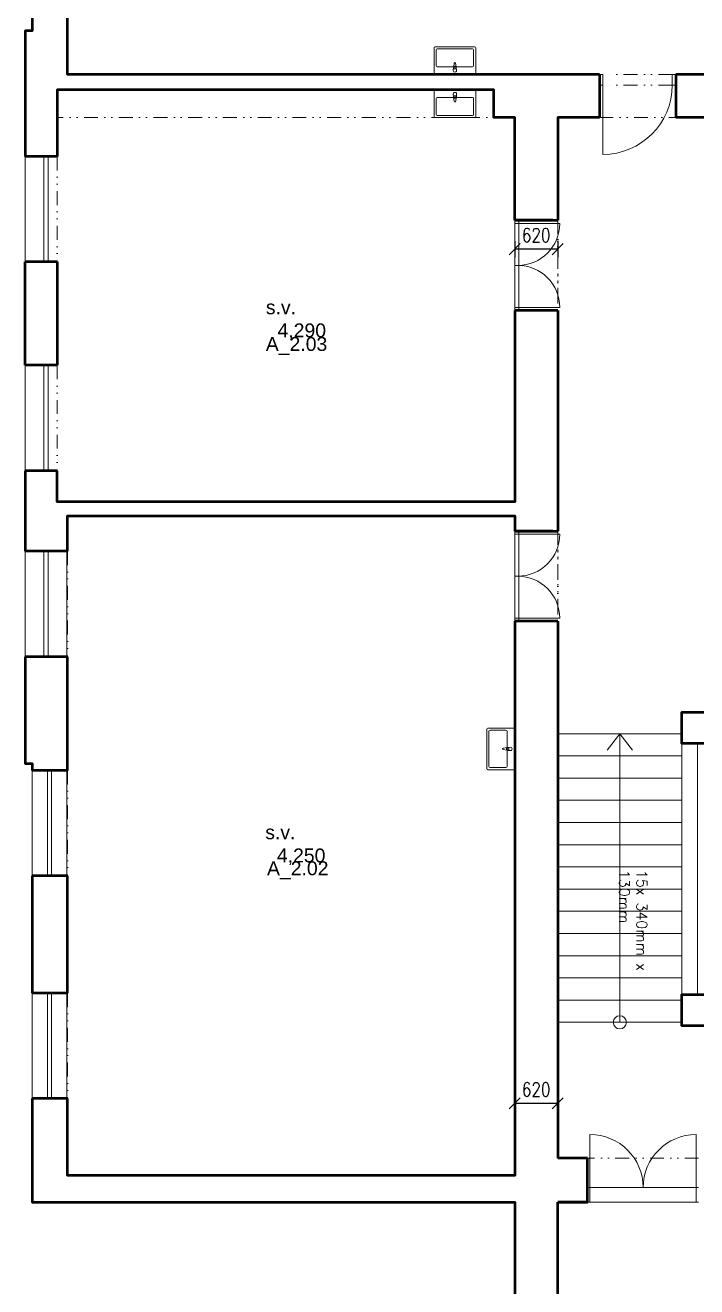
# Model space of a CAD drawing. Header units: millimetres. Extents: x 89194 to 559352, y -753138 to -204019.
# Drawn here: x 312849 to 322521, y -492131 to -473947 of the extents above; entities that cross this region are included whole.
import ezdxf

# ---------------------------------------------------------------- set-up
doc = ezdxf.new("R2010")
doc.units = ezdxf.units.MM
doc.header["$LTSCALE"] = 400
doc.header["$PDMODE"] = 3
doc.linetypes.add('DIVIDE', pattern=[1.25, 0.5, -0.25, 0, -0.25, 0, -0.25])
for name, color, linetype, lineweight in [('RG_dveře', 3, 'Continuous', 9), ('RG_koty', 7, 'Continuous', 9), ('RG_okna', 3, 'Continuous', 9), ('RG_pohled', 200, 'Continuous', 9), ('RG_popisy', 11, 'Continuous', 9), ('RG_schodiště', 94, 'Continuous', 9), ('RG_zařízováky', 4, 'Continuous', 9), ('RG_zdivo stávající', 30, 'Continuous', 50), ('RG_čerch 2', 6, 'DIVIDE', 9)]:
    doc.layers.add(name, color=color, linetype=linetype, lineweight=lineweight)
doc.styles.add('Arial 100', font='Arial.ttf', dxfattribs={"height": 100})
doc.styles.add('Arial 250', font='Arial Bold.ttf', dxfattribs={"height": 250})
doc.styles.add('Koty', font='romans.shx', dxfattribs={"width": 0.8})
doc.styles.get("Standard").update_dxf_attribs({"font": 'romans.shx', "height": 100})
doc.dimstyles.new('RG_100_vnitřní', dxfattribs={"dimscale": 100, "dimtxt": 2, "dimasz": 1.6, "dimexe": 1.15, "dimexo": 0, "dimgap": 1, "dimtad": 1, "dimdec": 0, "dimrnd": 5, "dimzin": 0, "dimdsep": 46, "dimtxsty": 'Koty', "dimblk1": 'OBLIQUE', "dimblk2": 'OBLIQUE', "dimsah": 1, "dimcen": 0.09, "dimclrd": 256, "dimclre": 256, "dimclrt": 2, "dimazin": 0, "dimtfac": 1, "dimtdec": 0, "dimtmove": 2, "dimatfit": 3, "dimfxl": 1.15, "dimfxlon": 1, "dimtolj": 1, "dimtzin": 0, "dimarcsym": 0})

# ---------------------------------------------------------------- blocks, each defined once
blk = doc.blocks.new('umyv_16')
at = {"layer": 'RG_zařízováky', "linetype": 'Continuous', "lineweight": 20}
for p, q in [((303632, -112272), (303632, -112842)), ((304017, -112257), (303647, -112257)), ((303742, -112302), (303742, -112812)), ((303987, -112287), (303757, -112287)), ((304002, -112812), (304002, -112302)), ((304032, -112842), (304032, -112272)), ((303692, -112532), (303734, -112536)), ((303732, -112544), (303717, -112544)), ((303717, -112544), (303717, -112571)), ((303743, -112540), (303796, -112546)), ((303734, -112578), (303692, -112582)), ((303717, -112571), (303732, -112571)), ((303796, -112568), (303743, -112575)), ((303647, -112857), (304017, -112857)), ((303757, -112827), (303987, -112827))]:
    blk.add_line(p, q, dxfattribs=at)
at = {"layer": 'RG_zařízováky', "linetype": 'Continuous', "lineweight": 20, "extrusion": (0, 0, -1)}
for centre, major_axis, start_param, end_param in [((303647, -112272), (10.6, 10.6), 3.926991, 5.497787), ((303757, -112302), (10.6, 10.6), 3.926991, 5.497787), ((303987, -112302), (-10.6, 10.6), 0.785398, 2.356194), ((304017, -112272), (-10.6, 10.6), 0.785398, 2.356194), ((303692, -112557), (17.7, 17.7), 2.356194, 5.497787), ((303732, -112557), (-9.62, 9.62), 0.785398, 3.926991), ((303732, -112557), (-14.9, 14.9), 0.875625, 1.35736), ((303732, -112557), (-14.9, 14.9), 1.35736, 3.355029), ((303795, -112557), (-7.91, 7.91), 0.909996, 3.802393), ((303732, -112557), (-14.9, 14.9), 3.355029, 3.836764), ((303647, -112842), (-10.6, 10.6), 3.926991, 5.497787), ((303757, -112812), (-10.6, 10.6), 3.926991, 5.497787), ((303987, -112812), (10.6, 10.6), 0.785398, 2.356194), ((304017, -112842), (10.6, 10.6), 0.785398, 2.356194)]:
    blk.add_ellipse(centre, major_axis=major_axis, ratio=1, start_param=start_param, end_param=end_param, dxfattribs=at)
blk = doc.blocks.new('*U28')
blk.add_line((-350, -293), (-350, -1293))
for points in [[(-400, -143), (-350, -143), (-350, -293), (-400, -293)], [(700, -143), (650, -143), (650, -293), (700, -293)]]:
    blk.add_lwpolyline(points)
blk.add_arc((-350, -293), 1000, 270, 0)
at = {"layer": 'RG_zdivo stávající'}
for p, q in [((-400, -143), (-400, -293)), ((700, -143), (700, -293))]:
    blk.add_line(p, q, dxfattribs=at)
at = {"layer": 'RG_čerch 2'}
for p, q in [((650, -143), (-350, -143)), ((650, -293), (-350, -293))]:
    blk.add_line(p, q, dxfattribs=at)
blk = doc.blocks.new('_Oblique')
at = {"color": 0, "linetype": 'ByBlock', "lineweight": -2}
blk.add_line((-0.5, -0.5), (0.5, 0.5), dxfattribs=at)
blk = doc.blocks.new('*D84')
at = {"layer": 'Defpoints', "color": 0, "transparency": 16777216}
for p in [(319899, -475279), (320519, -475279), (319899, -477175)]:
    blk.add_point(p, dxfattribs=at)
at = {"layer": 'RG_koty', "lineweight": -2, "transparency": 16777216}
for p, q in [((319899, -477060), (319899, -477290)), ((320519, -477060), (320519, -477290)), ((320519, -477175), (319899, -477175))]:
    blk.add_line(p, q, dxfattribs=at)
at = {"layer": 'RG_koty', "lineweight": -2, "transparency": 16777216, "xscale": 160, "yscale": 160, "zscale": 160, "rotation": 180}
blk.add_blockref('_Oblique', (319899, -477175), dxfattribs=at)
at = {"layer": 'RG_koty', "lineweight": -2, "transparency": 16777216, "xscale": 160, "yscale": 160, "zscale": 160}
blk.add_blockref('_Oblique', (320519, -477175), dxfattribs=at)
at = {"layer": 'RG_koty', "color": 2, "transparency": 16777216, "insert": (320209, -476975), "char_height": 200, "attachment_point": 5, "style": 'Koty'}
blk.add_mtext('\\A1;620', dxfattribs=at)
blk = doc.blocks.new('*D85')
at = {"layer": 'Defpoints', "color": 0, "transparency": 16777216}
for p in [(319899, -489488), (320519, -490279), (319899, -490529)]:
    blk.add_point(p, dxfattribs=at)
at = {"layer": 'RG_koty', "lineweight": -2, "transparency": 16777216}
for p, q in [((319899, -489603), (319899, -489373)), ((320519, -489488), (319899, -489488)), ((320519, -489603), (320519, -489373))]:
    blk.add_line(p, q, dxfattribs=at)
at = {"layer": 'RG_koty', "lineweight": -2, "transparency": 16777216, "xscale": 160, "yscale": 160, "zscale": 160, "rotation": 180}
blk.add_blockref('_Oblique', (319899, -489488), dxfattribs=at)
at = {"layer": 'RG_koty', "lineweight": -2, "transparency": 16777216, "xscale": 160, "yscale": 160, "zscale": 160}
blk.add_blockref('_Oblique', (320519, -489488), dxfattribs=at)
at = {"layer": 'RG_koty', "color": 2, "transparency": 16777216, "insert": (320209, -489288), "char_height": 200, "attachment_point": 5, "style": 'Koty'}
blk.add_mtext('\\A1;620', dxfattribs=at)

msp = doc.modelspace()

# ---------------------------------------------------------------- linework, layer by layer
at = {"layer": 'RG_dveře', "ltscale": 0.1}
for points in [[(319898.5, -476759.2), (319898.5, -478059.2)], [(319958.5, -476759.2), (319958.5, -478059.2)], [(319898.5, -481239.2), (319898.5, -482539.2)], [(319958.5, -481239.2), (319958.5, -482539.2)]]:
    msp.add_lwpolyline(points, dxfattribs=at)
at = {"layer": 'RG_okna'}
for p, q in [((320982.9, -490702.1), (320982.9, -489936.4)), ((322514.2, -490702.1), (322514.2, -489936.4))]:
    msp.add_line(p, q, dxfattribs=at)
for points in [[(312848.5, -475839.2), (312848.5, -477359.2)], [(313118.5, -475839.2), (313118.5, -477359.2)], [(313178.5, -475839.2), (313178.5, -477359.2)], [(319898.5, -476804.5), (320548.5, -476804.5)], [(319898.5, -477409.2), (319943.9, -477409.2)], [(319898.5, -478013.8), (320548.5, -478013.8)], [(312848.5, -478849.2), (312848.5, -480369.2)], [(313118.5, -478849.2), (313118.5, -480369.2)], [(313178.5, -478849.2), (313178.5, -480369.2)], [(319898.5, -481284.5), (320548.5, -481284.5)], [(312848.5, -481529.2), (312848.5, -483049.2)], [(313118.5, -481529.2), (313118.5, -483049.2)], [(313178.5, -481529.2), (313178.5, -483049.2)], [(313448.5, -481529.2), (313448.5, -483049.2)], [(319898.5, -481889.2), (319943.9, -481889.2)], [(319898.5, -482493.8), (320548.5, -482493.8)], [(312948.5, -484689.2), (312948.5, -486209.2)], [(313168.5, -484689.2), (313168.5, -486209.2)], [(313228.5, -484689.2), (313228.5, -486209.2)], [(313448.5, -484689.2), (313448.5, -486209.2)], [(312948.5, -487899.2), (312948.5, -489419.2)], [(313168.5, -487899.2), (313168.5, -489419.2)], [(313228.5, -487899.2), (313228.5, -489419.2)], [(313448.5, -487899.2), (313448.5, -489419.2)], [(320948.5, -490909.2), (320982.9, -490909.2), (320982.9, -490702.1), (320948.5, -490702.1)], [(322514.2, -490702.1), (320982.9, -490702.1)], [(322548.5, -490909.2), (322514.2, -490909.2), (322514.2, -490702.1), (322548.5, -490702.1)], [(320982.9, -490909.2), (322514.2, -490909.2)]]:
    msp.add_lwpolyline(points, dxfattribs=at)
for centre, radius, start, end in [((319943.9, -476804.5), 604.7, 270, 360), ((319943.9, -478013.8), 604.7, 360, 90), ((319943.9, -481284.5), 604.7, 270, 360), ((319943.9, -482493.8), 604.7, 360, 90), ((320982.9, -490702.1), 765.7, 359.99998, 89.99998), ((322514.2, -490702.1), 765.7, 90.00002, 180.00002)]:
    msp.add_arc(centre, radius, start, end, dxfattribs=at)
at = {"layer": 'RG_pohled'}
msp.add_lwpolyline([(322533.5, -487919.2), (322308.5, -487919.2), (322308.5, -484299.2), (322533.5, -484299.2)], close=True, dxfattribs=at)
at = {"layer": 'RG_schodiště'}
for q in [(321230.2, -484395.1), (321596.8, -484395.1)]:
    msp.add_line((321413.5, -484159.2), q, dxfattribs=at)
for points in [[(322308.5, -484159.2), (320518.5, -484159.2)], [(321413.5, -486079.2), (321413.5, -484159.2)], [(322308.5, -484479.2), (320518.5, -484479.2)], [(322308.5, -484799.2), (320518.5, -484799.2)], [(322308.5, -485119.2), (320518.5, -485119.2)], [(322308.5, -485439.2), (320518.5, -485439.2)], [(322308.5, -485759.2), (320518.5, -485759.2)], [(322308.5, -485759.2), (320518.5, -485759.2)], [(321413.5, -486079.2), (320518.5, -486079.2)], [(322308.5, -486079.2), (321413.5, -486079.2)], [(321413.5, -488319.2), (321413.5, -486079.2)], [(322308.5, -486399.2), (320518.5, -486399.2)], [(322308.5, -486719.2), (320518.5, -486719.2)], [(322308.5, -487039.2), (320518.5, -487039.2)], [(322308.5, -487359.2), (320518.5, -487359.2)], [(322308.5, -487679.2), (320518.5, -487679.2)], [(322308.5, -487999.2), (320518.5, -487999.2)], [(322308.5, -488319.2), (320518.5, -488319.2)]]:
    msp.add_lwpolyline(points, dxfattribs=at)
msp.add_circle((321413.5, -488319.2), 94.7, dxfattribs=at)
at = {"layer": 'RG_zdivo stávající'}
for points in [[(312948.5, -473529.2), (312948.5, -474029.2), (312848.5, -474029.2), (312848.5, -475839.2)], [(321118.5, -474659.2), (313458.5, -474659.2), (313458.5, -473529.2)], [(324078.5, -474309.2), (324078.5, -474659.2), (322218.5, -474659.2)], [(321118.5, -474659.2), (321118.5, -475279.2)], [(322218.5, -474659.2), (322218.5, -475279.2)], [(319898.5, -476759.2), (319898.5, -475279.2), (319598.5, -475279.2), (319598.5, -474879.2), (313308.5, -474879.2), (313308.5, -475839.2)], [(321118.5, -475279.2), (320518.5, -475279.2), (320518.5, -476759.2)], [(325758.5, -475279.2), (322218.5, -475279.2)], [(313308.5, -475839.2), (312848.5, -475839.2)], [(319898.5, -476759.2), (320518.5, -476759.2)], [(320446.6, -476759.2), (319898.5, -476759.2)], [(313308.5, -477359.2), (312848.5, -477359.2)], [(312848.5, -478849.2), (312848.5, -477359.2)], [(313308.5, -477359.2), (313308.5, -478849.2)], [(319898.5, -478059.2), (319898.5, -480819.2), (313308.5, -480819.2), (313308.5, -480369.2)], [(320518.5, -478059.2), (319898.5, -478059.2)], [(320518.5, -478059.2), (320518.5, -481239.2)], [(313308.5, -478849.2), (312848.5, -478849.2)], [(313308.5, -480369.2), (312848.5, -480369.2)], [(312848.5, -480369.2), (312848.5, -481529.2)], [(313458.5, -481529.2), (313458.5, -481019.2), (319898.5, -481019.2), (319898.5, -481239.2)], [(319898.5, -481239.2), (320518.5, -481239.2)], [(320446.6, -481239.2), (319898.5, -481239.2)], [(313458.5, -481529.2), (312848.5, -481529.2)], [(319898.5, -482539.2), (319898.5, -490529.2), (313458.5, -490529.2), (313458.5, -489419.2)], [(320518.5, -482539.2), (319898.5, -482539.2)], [(320518.5, -482539.2), (320518.5, -490279.2)], [(312848.5, -483049.2), (312848.5, -484589.2), (312948.5, -484589.2), (312948.5, -484689.2)], [(313458.5, -483049.2), (312848.5, -483049.2)], [(313458.5, -484689.2), (313458.5, -483049.2)], [(313458.5, -484689.2), (312948.5, -484689.2)], [(312948.5, -486209.2), (312948.5, -487899.2)], [(313458.5, -486209.2), (312948.5, -486209.2)], [(313458.5, -487899.2), (313458.5, -486209.2)], [(313458.5, -487899.2), (312948.5, -487899.2)], [(312948.5, -489419.2), (312948.5, -490909.2), (319898.5, -490909.2), (319898.5, -492489.2)], [(313458.5, -489419.2), (312948.5, -489419.2)], [(320518.5, -490909.2), (320948.5, -490909.2), (320948.5, -490279.2)], [(320948.5, -490279.2), (320518.5, -490279.2)], [(320948.5, -490909.2), (320518.5, -490909.2)], [(320518.5, -492489.2), (320518.5, -490909.2)]]:
    msp.add_lwpolyline(points, dxfattribs=at)
for points in [[(322758.5, -484299.2), (322308.5, -484299.2), (322308.5, -483849.2), (322758.5, -483849.2)], [(322758.5, -488369.2), (322308.5, -488369.2), (322308.5, -487919.2), (322758.5, -487919.2)]]:
    msp.add_lwpolyline(points, close=True, dxfattribs=at)
at = {"layer": 'RG_čerch 2'}
for points in [[(319898.5, -475279.2), (313308.5, -475279.2)], [(321118.5, -475279.2), (322218.5, -475279.2)], [(313308.5, -475839.2), (313308.5, -477359.2)], [(320518.5, -476759.2), (320518.5, -478059.2)], [(320518.5, -477934.9), (320518.5, -476857.2)], [(313308.5, -478849.2), (313308.5, -480369.2)], [(320518.5, -481239.2), (320518.5, -482539.2)], [(320518.5, -482414.9), (320518.5, -481337.2)], [(313458.5, -481529.2), (313458.5, -483049.2)], [(313458.5, -484689.2), (313458.5, -486209.2)], [(313458.5, -487899.2), (313458.5, -489419.2)], [(322548.5, -490279.2), (320948.5, -490279.2)]]:
    msp.add_lwpolyline(points, dxfattribs=at)

# ---------------------------------------------------------------- block references
at = {"layer": 'RG_dveře', "ltscale": 0.1}
msp.add_blockref('*U28', (321518.5, -474516.6), dxfattribs=at)
at = {"layer": 'RG_zařízováky'}
for p, rotation in [((206479.8, -778291), 89.99999999999999), ((431594.6, -171247.4), 270), ((623530.3, -596934.9), 180)]:
    msp.add_blockref('umyv_16', p, dxfattribs=dict(at, rotation=rotation))

# ---------------------------------------------------------------- texts
at = {"layer": 'RG_koty', "char_height": 200, "width": 12.645, "attachment_point": 5, "style": 'Arial 100'}
for s, insert in [('\\pxi-3,l4,qc,t4;s.v.^I4,290', (316431.7, -478197.9)), ('\\pxi-3,l4,qc,t4;s.v.^I4,250', (316422.9, -485765.6))]:
    msp.add_mtext(s, dxfattribs=dict(at, insert=insert))
at = {"layer": 'RG_popisy', "char_height": 200, "attachment_point": 1, "style": 'Arial 250'}
for s, insert in [('\\pxi-1.25,qc;{\\fArial|b0|i0|c238|p34;A_2.03}', (316563.7, -478442.2)), ('\\pxi-1.25,qc;{\\fArial|b0|i0|c238|p34;A_2.02}', (316581, -485999.2))]:
    msp.add_mtext(s, dxfattribs=dict(at, insert=insert))
at = {"layer": 'RG_schodiště', "ltscale": 0.1, "insert": (321805, -486122.5), "char_height": 150, "attachment_point": 1, "rotation": 270}
msp.add_mtext_dynamic_manual_height_columns('15x 340mm x 130mm', width=2049.974, gutter_width=500, heights=[0], dxfattribs=at)

# ---------------------------------------------------------------- dimensions: what is measured, and where the dimension line sits
at = {"layer": 'RG_koty'}
for base, p1, p2, picture, middle in [((319898.5, -477175.2), (320518.5, -475279.2), (319898.5, -475279.2), '*D84', (320208.5, -476975.2)), ((319898.5, -489488.2), (320518.5, -490279.2), (319898.5, -490529.2), '*D85', (320208.5, -489288.2))]:
    dim = msp.add_linear_dim(base=base, p1=p1, p2=p2, angle=180, dimstyle='RG_100_vnitřní', dxfattribs=at)
    dim.commit()
    dim.dimension.update_dxf_attribs({"geometry": picture, "text_midpoint": middle})

doc.saveas('drawing.dxf')
